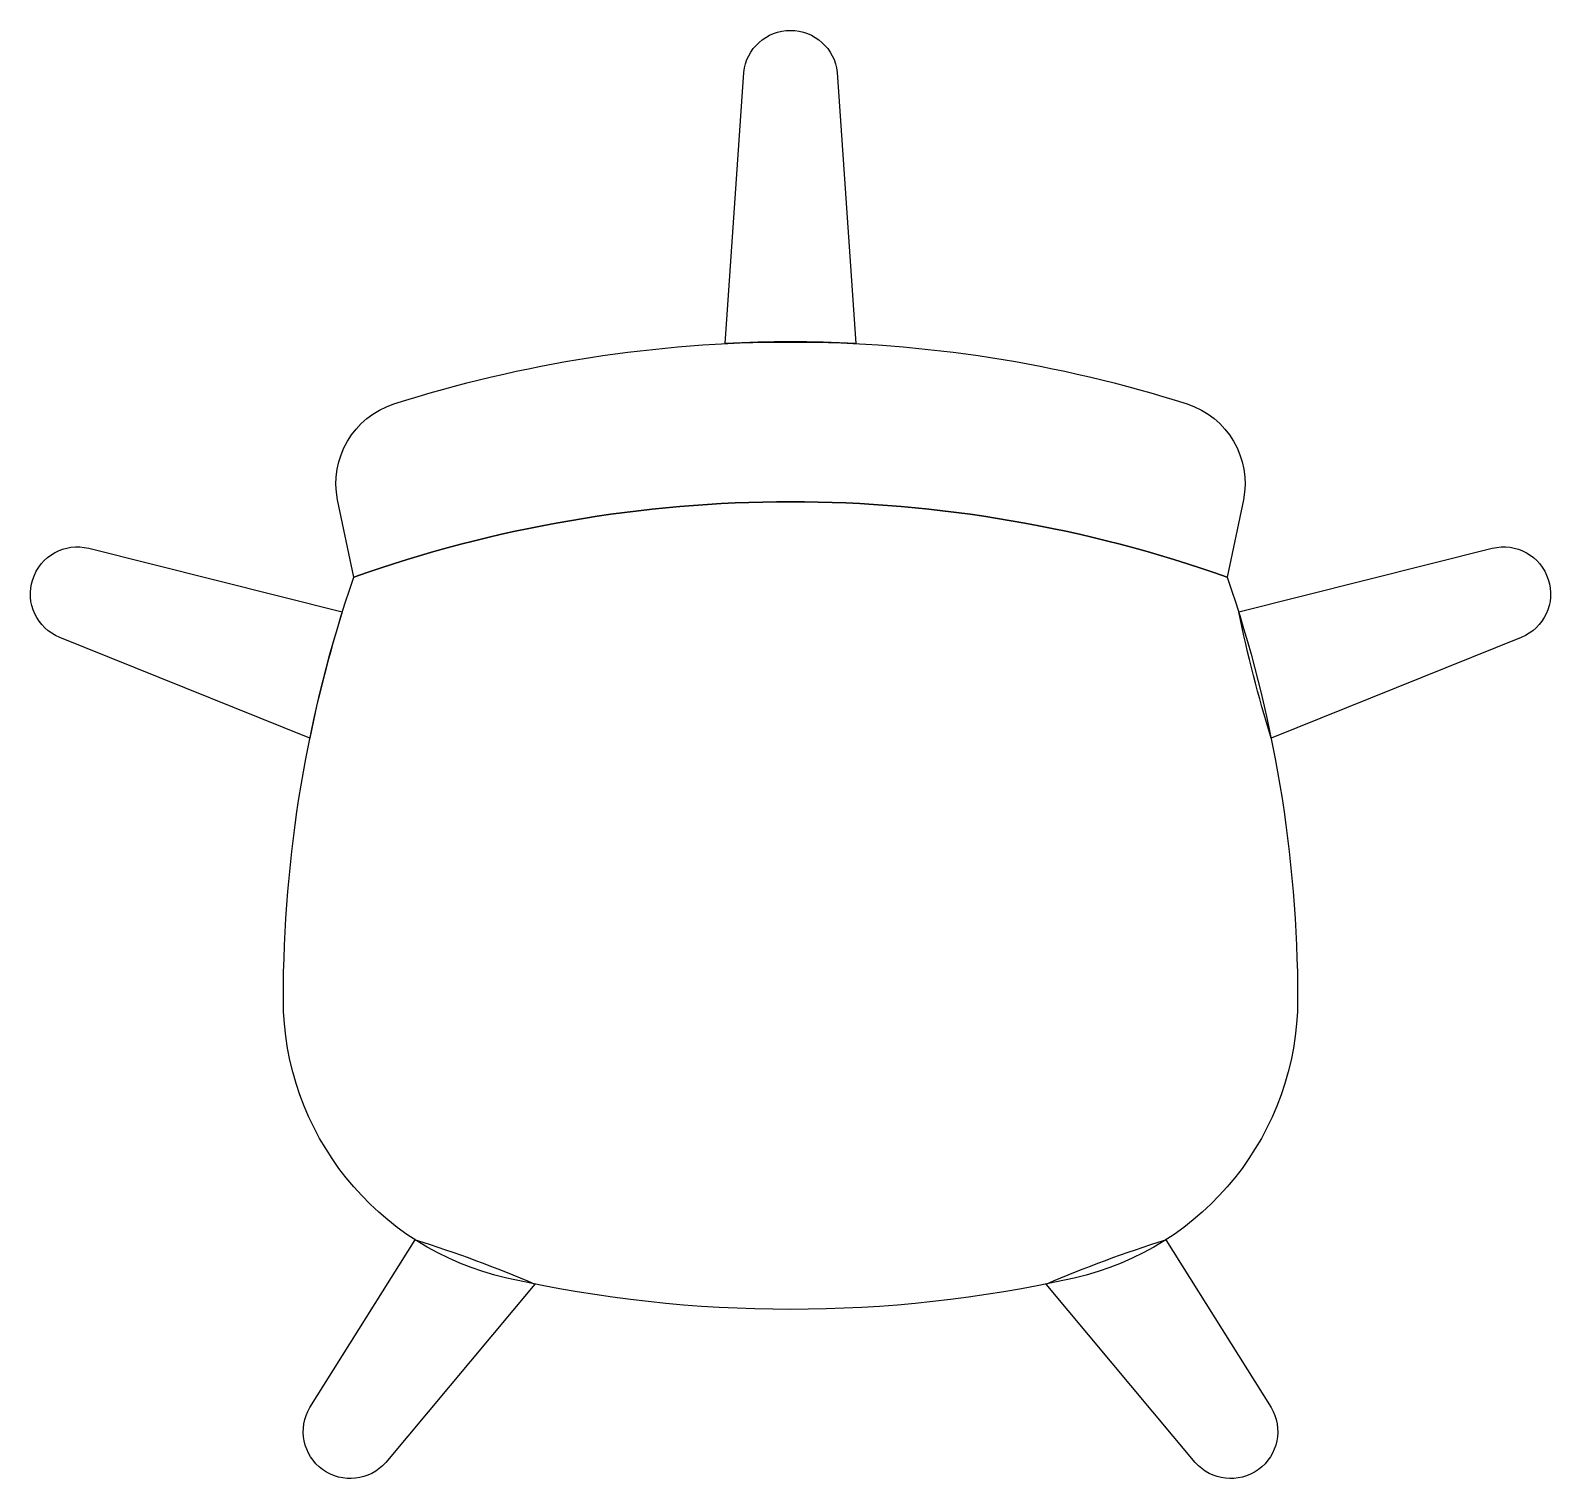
# Model space of a CAD drawing. Header units: millimetres. Extents: x -283 to 283, y -269 to 269.
import ezdxf

# ---------------------------------------------------------------- set-up
doc = ezdxf.new("R2010")
doc.units = ezdxf.units.MM
doc.header["$LTSCALE"] = 0.001

msp = doc.modelspace()

# ---------------------------------------------------------------- linework, layer by layer
for points in [[(-24.3, 152.94), (-17.4, 253.84, -0.898382), (17.4, 253.84), (24.3, 152.94, 0.025124), (-24.3, 152.94)], [(-162.5, 65.94), (-168.5, 94.74, -0.382394), (-147.6, 130.44, -0.156233), (147.6, 130.44, -0.382394), (168.5, 94.74), (162.5, 65.94, 0.172928), (-162.5, 65.94)], [(-162.5, 65.94, -0.172928), (162.5, 65.94, -0.082745), (188.7, -90.96, -0.350939), (105.5, -194.86, -0.110337), (-105.5, -194.86, -0.350939), (-188.7, -90.96, -0.082745), (-162.5, 65.94)], [(-178.9, 6.14), (-271.9, 43.54, -0.931648), (-261.1, 76.74), (-166.8, 53.04, 0.025039), (-178.9, 6.14)], [(166.8, 53.04), (261.1, 76.74, -0.931648), (271.9, 43.54), (178.9, 6.14, -0.025039), (166.8, 53.04)], [(-139.7, -180.56, -0.024583), (-95.1, -197.06), (-150.6, -263.46, -0.915451), (-178.8, -242.96), (-139.7, -180.56)], [(95.1, -197.06, -0.024583), (139.7, -180.56), (178.8, -242.96, -0.915451), (150.6, -263.46), (95.1, -197.06)]]:
    msp.add_lwpolyline(points, format="xyb")

doc.saveas('drawing.dxf')
